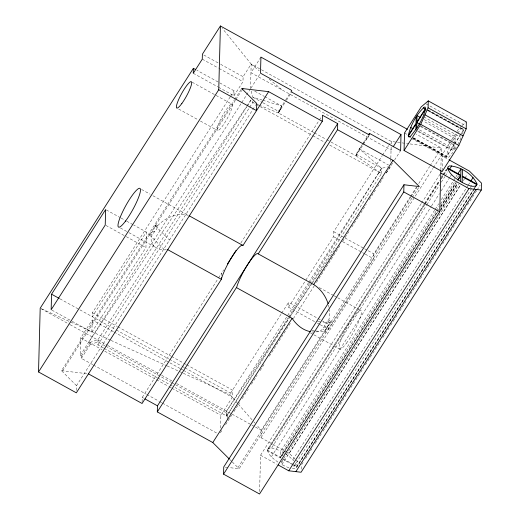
<?xml version="1.0" encoding="UTF-8"?>
<svg xmlns="http://www.w3.org/2000/svg" width="520" height="520" viewBox="0 0 520 520"><rect width="100%" height="100%" fill="white"/><g stroke="black" fill="none" stroke-linecap="round" stroke-linejoin="round"><path stroke-width="0.39" stroke-dasharray="2.6 1.95" d="M390.774 161.382L390.825 158.977M390.845 158.178L391.125 147.004M76.388 390.435L76.518 385.651L255.424 105.502M92.775 364.644L81.406 358.365L81.465 356.057L80.275 355.394L80.73 337.903L92.203 319.937L113.438 331.663M81.406 358.365L90.135 344.695L90.194 342.381L98.046 339.599L246.721 106.782M72.222 321.347L91.877 332.209L92.203 319.937M230.178 96.96L92.391 312.728L92.287 316.693L146.354 232.031L133.712 225.05M103.565 348.056L97.903 344.929L98.046 339.599M91.877 332.209L145.945 247.546L146.354 232.031M142.109 401.966L142.233 397.41L218.056 278.675M221.481 275.49L221.54 273.214L223.672 269.88M220.539 428.012L220.87 415.291L232.343 397.332L232.531 390.117L186.524 364.715M218.53 87.243L233.974 95.771L234.104 90.818L196.892 70.272M233.974 95.771L242.983 81.659L243.113 76.707L251.173 64.097L222.43 28.496M250.523 88.803L251.173 64.097L391.313 141.486L408.811 143.774M252.746 101.003L252.707 102.525L249.645 107.322M259.591 491.575L260.546 455.221L421.129 203.769M287.086 452.127L261.001 437.729L261.203 430.248L328.783 324.422L322.445 320.918M313.664 132.444L278.369 112.957L278.414 111.312L285.24 100.627M280.059 109.915L278.584 112.522M264.726 96.642L281.769 106.054L281.73 107.698L279.221 111.228M280.897 108.602L280.917 107.783M424.079 204.269L267.865 448.89L267.469 450.171L280.586 457.418L280.755 451.132L434.785 209.931M288.997 467.727A17.062 5.558 32.6 0 1 282.347 464.841L281.944 464.613L282.042 461.051M282.185 455.488L282.282 451.913L435.877 211.393M314.567 321.594L288.516 307.209L288.646 302.257L321.737 320.534M301.158 469.17L301.262 465.316M320.203 324.708L328.653 329.375L328.783 324.422M305.844 280.072L333.567 236.659L333.697 231.706L382.148 155.838M311.084 283.887L381.485 173.641L356.018 155.838L356.057 154.193L362.882 143.507M328.653 329.375L373.704 258.824L373.834 253.87L410.026 197.203M440.843 169.839L441.415 148.044L415.961 134.017M442.188 170.742L442.624 154.044L451.172 140.654M420.225 126.367L454.097 145.073L453.947 150.787L416.546 130.137M454.129 143.663L454.272 138.164L423.937 121.407M419.562 129.909L454.844 149.396L454.994 143.663L460.135 135.609M391.235 143.852L391.313 141.486L389.129 144.905M166.29 249.743C159.816 250.679 151.821 247.26 151.157 240.025C149.825 233.617 157.443 231.433 157.84 225.446C165.548 217.62 177.287 212.414 188.292 215.312M315.77 331.864C323.752 332.547 324.175 323.928 328.848 319.885L329.752 315.367L329.485 309.543M62.66 370.825L149.877 234.247L152.776 231.543L155.695 225.199L235.463 100.23M462.572 134.108L463.613 128.973M471.575 188.37L292.669 468.526L294.95 468.423L296.361 467.623L473.317 190.151M293.969 464.802L296.757 466.343L295.477 463.028M451.653 142.779L447.454 151.97L446.322 156.806L446.641 157.885L447.525 157.957L448.923 157.008L452.835 152.386M280.072 109.505L279.578 110.507M325.195 331.065L326.644 327.561L330.98 322.01L332.065 323.096L239.109 468.767L229.125 467.591M259.305 105.209L278.369 112.957L281.769 106.054L262.743 100.23M327.074 139.854L356.018 155.838L359.418 148.935L362.122 145.126M452.693 140.816L457.191 133.692M288.23 317.642L226.681 416.046L175.032 387.524M288.659 316.953L309.315 283.92M309.751 283.231L381.622 168.311L387.654 166.9M386.301 173.03L392.828 162.799M394.557 160.089L400.615 150.599M230.614 96.278L234.104 90.818M260.93 57.096L250.952 72.696L391.021 150.156L392.756 147.446M76.518 385.651L61.497 370.688L234.306 100.094M234.741 99.411L241.28 89.167M235.898 99.548L241.566 90.669M80.275 355.394L241.358 103.155M241.794 102.473L246.155 95.635M246.597 94.952L249.652 90.168M250.958 88.12L260.494 73.184M81.465 356.057L90.194 342.381M247.162 106.099L251.531 99.249M97.903 344.929L249.21 108.004M285.668 99.951L291.304 91.13M278.369 112.957L286.058 100.913M286.494 100.23L291.694 92.092M218.491 277.992L221.54 273.214M240.897 242.925L318.955 120.673M319.397 119.99L321.139 117.26M363.318 142.831L368.082 135.369M356.018 155.838L362.895 145.067M363.324 144.391L368.907 135.642L362.576 144.488M237.776 403.52L229.794 394.407L281.249 313.833M281.684 313.151L288.646 302.257M382.584 155.155L388.694 145.587M288.516 307.209L305.409 280.748M308.594 282.666L226.824 410.716L226.681 416.046L289.218 318.123M309.036 281.983L381.622 168.311L359.418 148.935L388.531 165.016M289.653 317.44L310.642 284.57M220.415 432.79L222.599 429.371M225.654 424.587L231.764 415.012M233.948 411.593L239.623 402.707M242.242 398.606L248.352 389.038M251.407 384.254L257.082 375.369M260.137 370.578L264.94 363.064M269.308 356.226L290.257 323.414M293.319 318.63L314.269 285.818M316.453 282.399L340.899 244.12M342.647 241.384L350.064 229.762M351.812 227.032L357.923 217.458M358.358 216.775L366.216 204.471M369.272 199.686L375.388 190.119M377.566 186.7L383.24 177.814M410.462 196.521L416.566 186.959M418.743 183.547L429.644 166.478M430.079 165.796L441.415 148.044L409.604 143.877M237.978 467.643L410.781 197.047M411.216 196.365L416.884 187.486M411.905 198.172L332.065 323.096L322.082 321.919M412.341 197.489L418.886 187.252M261.001 437.729L432.933 168.506M433.368 167.823L441.22 155.526L448.272 159.419M451.601 139.984L456.729 131.957M457.158 131.287L459.297 127.94L461.63 125.957M454.11 144.45L446.355 156.591L413.192 138.274M454.097 145.073L446.433 157.066L412.568 138.359M460.564 134.94L463.56 130.247L426.166 109.59M421.564 203.086L439.887 174.389M424.515 203.587L439.354 180.356M441.532 176.936L442.41 175.572M442.845 174.889L446.335 169.422M267.469 450.171L424.56 204.185M424.996 203.502L439.394 180.953M441.142 178.224L442.884 175.487M443.326 174.805L446.817 169.338M277.947 462.137C273.949 459.121 269.094 455.929 267.618 450.885L424.704 204.9M425.146 204.217L439.543 181.669M441.285 178.939L443.469 175.519M443.904 174.837L447.395 169.37M267.865 448.89L269.276 448.097L271.557 447.993L426.465 205.419M426.901 204.737L439.556 184.925M441.304 182.189L444.795 176.722M445.231 176.04L447.85 171.938M271.394 456.749L431.1 206.661M431.535 205.978L439.387 193.681M441.135 190.944L449.859 177.281M450.3 176.599L451.607 174.551M435.227 209.248L438.718 203.781M441.331 199.68L453.115 181.233M453.55 180.55L457.041 175.084M436.312 210.711L438.932 206.615M440.681 203.879L454.643 182.013M457.262 177.911L458.569 175.864M280.605 456.794L436.82 212.173M437.255 211.49L438.568 209.436M440.752 206.024L455.585 182.793M280.586 457.418L437.242 212.114M440.732 206.648L456.007 182.734M437.665 212.056L280.572 458.042L267.618 450.885M440.719 207.272L456.424 182.676M440.525 209.599L457.106 183.631M440.512 210.223L457.529 183.573M440.492 210.88L457.509 184.236M281.294 462.391L297.44 437.112M299.189 434.375L331.481 383.812M331.916 383.13L365.079 331.201M365.515 330.519L390.819 290.888M392.568 288.151L424.86 237.588M426.601 234.858L458.894 184.288M281.944 464.613L460.415 185.146M295.094 459.166L289.198 453.297L460.252 185.445M463.307 180.661L464.62 178.614M465.056 177.931L467.233 174.512M292.838 459.765L466.07 188.5M466.505 187.817L467.818 185.764M468.254 185.081L469.996 182.351M470.269 187.603L472.453 184.184M296.757 466.343L473.044 190.294M473.479 189.612L475.228 186.875M473.753 189.469L475.059 187.421M296.361 467.623L475.267 187.473M301.697 464.633L303.875 461.214M305.624 458.484L313.04 446.869M315.224 443.45L321.334 433.882M323.076 431.151L330.057 420.219M330.493 419.536L338.351 407.238M340.093 404.501L346.203 394.934M348.387 391.521L355.368 380.588M355.803 379.906L363.656 367.601M365.404 364.871L372.385 353.938M372.821 353.256L380.673 340.957M382.856 337.538L388.966 327.971M390.709 325.24L398.132 313.625M399.874 310.889L405.984 301.32M408.168 297.908L415.149 286.975M415.584 286.293L423.436 273.988M425.185 271.258L432.166 260.325M432.601 259.642L440.453 247.344M442.637 243.925L448.747 234.358M450.489 231.628L457.912 220.012M459.654 217.275L465.764 207.714M467.506 204.978L474.929 193.362M475.365 192.68L476.671 190.625M477.106 189.943L480.162 185.159M149.877 234.247L155.695 225.199M454.844 149.396L455.084 149.026A17.062 3.107 -61.1 0 0 456.963 145.899M89.005 341.725L246.525 106.626M246.981 105.956L251.492 99.216M290.011 316.407L226.824 410.716L227.37 418.132M290.466 315.738L312.13 283.4M312.579 282.731L335.601 248.372M386.152 172.926L390.663 166.192M457.613 133.146L461.103 129.064L462.495 128.122L463.385 128.187M462.209 125.463L466.369 121.934M90.135 344.695L97.987 341.913L105.059 345.82M311.877 332.039L314.99 331.897M157.84 225.446L154.537 225.062L169.553 240.025M155.376 226.616L157.553 226.876M152.776 231.543L154.953 231.803M152.055 234.507L148.714 234.111L163.728 249.08M317.473 321.38L321.315 321.828M311.733 330.48L315.575 330.928M316.342 331.019L326.326 332.195L323.063 328.939M61.497 370.688L86.808 373.666M225.284 467.142L228.358 467.5M271.557 447.993L274.56 448.591L280.755 451.132M251.154 91.091L252.844 97.195L261.983 99.996M258.57 104.91L252.707 102.525L255.535 104.091M41.672 308.874L110.279 340.067M111.02 340.405L166.348 365.56M167.089 365.898L182.578 372.938M183.319 373.276L229.794 394.407M282.094 458.919L291.759 464.23M292.448 464.607L296.589 466.888M425.978 103.818L463.379 124.469M428.389 109.999L463.671 129.48L455.013 143.039L455.175 136.695L424.132 119.548M428.233 110.552L461.396 128.869M427.544 110.403L459.297 127.94M423.807 116.883L460.499 137.144M420.947 126.133L453.407 144.06M417.768 131.391L448.819 148.538M413.348 137.722L448.624 157.209M404.521 133.003L407.342 134.556M413.693 138.066L442.624 154.044M411.359 138.405L446.641 157.885M203.801 54.997L219.947 63.915M220.649 64.298L243.113 76.707M202.267 59.169L218.413 68.088M219.115 68.477L242.983 81.659M254.787 91.156L264.017 96.252M252.844 97.195L262.08 102.297M262.788 102.687L278.414 111.312M356.057 154.193L381.622 168.311L381.485 173.641L329.829 145.119M314.366 132.834L326.365 139.464M256.243 104.481L312.143 135.35M312.851 135.74L324.877 142.383M193.252 73.281L217.828 86.853M192.186 82.238L232.2 104.338A15.047 2.736 -61.1 0 1 222.586 125.944A15.047 2.736 -61.1 0 1 219.479 121.803A15.047 2.736 -61.1 0 1 232.2 104.338M178.692 109.064L197.652 119.528M200.46 121.082L217.308 130.383M333.697 231.706L344.26 237.536M344.962 237.926L363.974 248.424M364.683 248.814L367.497 250.374M368.199 250.757L373.834 253.87M333.567 236.659L342.017 241.326M342.719 241.709L364.553 253.767M365.255 254.156L373.704 258.824M141.557 189.456L150.072 194.155M152.906 195.722L188.383 215.312M319.274 287.599L333.469 295.438M334.178 295.828L337.012 297.394M337.727 297.784L360.432 310.323M317.382 323.147L319.495 324.317M106.334 209.931L120.374 217.685M121.076 218.069L125.99 220.786M126.692 221.175L133.01 224.666M120.458 227.988L128.167 232.245M128.863 232.629L154.785 246.948M310.394 332.878L313.222 334.438M313.924 334.828L340.06 349.258M105.924 225.446L125.587 236.301M126.288 236.691L145.945 247.546M92.391 312.728L117.163 326.411M117.871 326.8L170.957 356.115M171.665 356.506L182.988 362.759M183.697 363.149L185.816 364.325M59.989 298.857L115.642 329.589M116.35 329.979L168.727 358.904M169.436 359.294L181.467 365.937M182.175 366.327L184.301 367.504M185.01 367.894L232.427 394.082M114.14 332.053L179.966 368.407M180.674 368.797L182.8 369.967M183.508 370.357L232.343 397.332M51.864 310.102L71.52 320.964M40.911 308.594L69.336 324.292M70.044 324.682L106.997 345.091M107.705 345.481L161.005 374.913M161.714 375.31L172.374 381.193M176.638 383.546L231.355 413.764M232.063 414.161L251.251 424.756M251.96 425.146L254.806 426.712M255.515 427.109L261.203 430.248L256.939 425.386M105.768 346.209L170.865 382.161M171.574 382.551L226.766 413.029L227.253 419.705M104.273 348.446L157.339 377.754M158.048 378.144L169.37 384.397M170.079 384.787L172.198 385.957M80.73 337.903L101.966 349.629M104.793 351.188L155.76 379.334M156.462 379.724L168.5 386.366M169.202 386.757L171.327 387.933M172.036 388.323L220.87 415.291M287.788 452.517L289.198 453.297M283.504 459.03L293.267 464.418M260.546 455.221L276.757 464.178M93.49 365.04L146.081 394.082M146.796 394.472L158.873 401.147M159.588 401.538L161.72 402.721M162.428 403.111L217.159 433.329M142.233 397.41L143.618 398.171M282.282 451.913L284.323 453.135M285.688 453.954L289.25 456.521L293.774 460.804M251.173 64.097L259.233 70.818M269.159 79.099L282.191 89.96M328.848 319.885L330.98 322.01M327.788 320.886L329.921 323.011M324.512 325.436L326.644 327.561M296.159 460.232L299.559 463.619M229.964 459.654L231.68 461.363M232.252 461.935L239.109 468.767M238.31 404.125L253.214 421.135M253.747 421.746L254.813 422.955M328.464 305.078L329.251 308.067M460.935 138.144A17.062 3.107 -61.1 0 1 457.327 145.256M346.444 343.239A22.133 4.03 -61.1 0 0 361.329 310.869A22.133 4.03 -61.1 0 0 342.959 335.263A22.133 4.03 -61.1 0 0 346.444 343.239"/><path stroke-width="0.78" d="M369.382 133.334L369.343 134.966L291.694 92.092L291.733 90.448L260.494 73.184L260.93 57.096L401.005 134.556L400.615 150.599L369.382 133.334L368.511 134.693M189.312 215.865L242.964 245.492L322.289 121.284L268.639 91.656L76.33 392.828L38.526 371.956L40.196 308.204L193.381 68.328L195.488 69.492M51.565 294.203L51.161 309.719L105.222 225.056L105.632 209.541L51.565 294.203L59.286 298.467M229.392 459.082L212.791 442.54L157.313 411.899L157.469 405.828L337.688 123.624L322.445 115.206L322.289 121.284M193.381 68.328L193.252 73.281L202.267 59.169L202.391 54.223L220.415 26L407.472 129.344M38.526 371.956L218.744 89.759L220.415 26M221.422 277.771L221.383 279.286L142.071 403.481L88.419 373.854M440.824 170.638L439.745 211.803L259.532 494L223.561 474.136L223.75 466.96L403.962 184.756L419.322 186.569L393.01 160.335L337.532 129.701L337.688 123.624M404.066 150.495L404.521 133.003L421.194 106.899L428.266 100.893L466.369 121.934L466.187 128.863L458.835 145.438L442.169 171.542L404.066 150.495L420.732 124.391L428.084 107.822L428.266 100.893M223.561 474.136L403.774 191.939L403.962 184.756M415.838 129.747L415.994 124.033L408.33 136.026L408.538 136.845L409.422 136.91L410.82 135.967L416.981 127.978A17.062 3.107 -61.1 0 0 423.098 116.493L425.315 110.247L425.282 107.146L424.392 107.075C416.24 114.426 410.709 125.125 408.219 135.766L410.449 137.196M416.169 117.124L416.007 123.403L408.252 135.551M416.741 128.349L416.891 122.616L425.457 109.2M460.642 181.558L460.791 175.838L447.831 168.688L448.078 166.692L449.488 165.893C460.499 166.524 472.511 173.784 477.016 183.989L476.58 185.425L475.169 186.219L472.882 186.322A17.062 5.558 32.6 0 1 462.566 182.644C456.846 179.179 450.177 175.253 447.831 168.688M462.163 182.416L462.312 176.716L476.808 184.685L475.495 186.732M462.495 169.715L462.332 176.059L476.97 184.145M278.168 464.958L288.743 470.795L301.08 472.251L481.293 190.047L481.475 183.112L469.417 171.1L448.975 159.809M157.313 411.899L236.756 287.06A22.133 4.03 -61.1 0 1 246.811 265.941A22.133 4.03 -61.1 0 1 257.55 253.513L313.683 284.55C320.567 288.821 325.618 295.919 328.068 303.583M242.002 89.986L242.873 88.621L268.639 91.656M227.506 263.881L236.1 250.439M258.206 253.91L337.532 129.701M393.192 146.77L401.005 134.556M425.562 108.44L416.91 121.992L417.072 115.655L420.602 117.598M212.791 442.54L292.103 318.344L236.626 287.703M313.683 284.55L393.01 160.335M449.592 169.208L451.776 165.789M457.912 173.713L460.967 168.935L460.804 175.214L447.688 167.973M457.75 179.998L460.369 175.897M458.172 179.94L460.791 175.838M470.866 180.986L473.05 177.567M288.743 470.795L468.956 188.591L481.293 190.047M295.861 471.634L476.079 189.43M369.714 109.128L369.993 108.693M242.873 88.621L241.716 88.484L256.731 103.454L256.542 110.63L218.744 89.759M310.447 331.663C302.725 330.239 296.355 324.74 292.103 318.344M428.084 107.822L466.187 128.863M423.293 107.822L425.412 108.992M424.976 114.823L463.079 135.87M420.732 124.391L458.835 145.438M416.891 122.616L419.712 124.176M410.716 127.498L412.834 128.667M440.765 173.024L468.956 188.591M403.774 191.939L439.745 211.803M167.733 249.659L221.383 279.286L221.514 278.642A22.133 4.03 -61.1 0 1 231.569 257.524A22.133 4.03 -61.1 0 1 242.307 245.096L242.964 245.492M145.002 398.938L157.469 405.828M125.444 221.195A22.133 4.03 -61.1 0 0 140.328 188.825A22.133 4.03 -61.1 0 0 121.953 213.219A22.133 4.03 -61.1 0 0 125.444 221.195M181.864 103.46A15.047 2.736 -61.1 0 0 191.483 81.848A15.047 2.736 -61.1 0 0 178.756 99.314A15.047 2.736 -61.1 0 0 181.864 103.46"/></g></svg>
